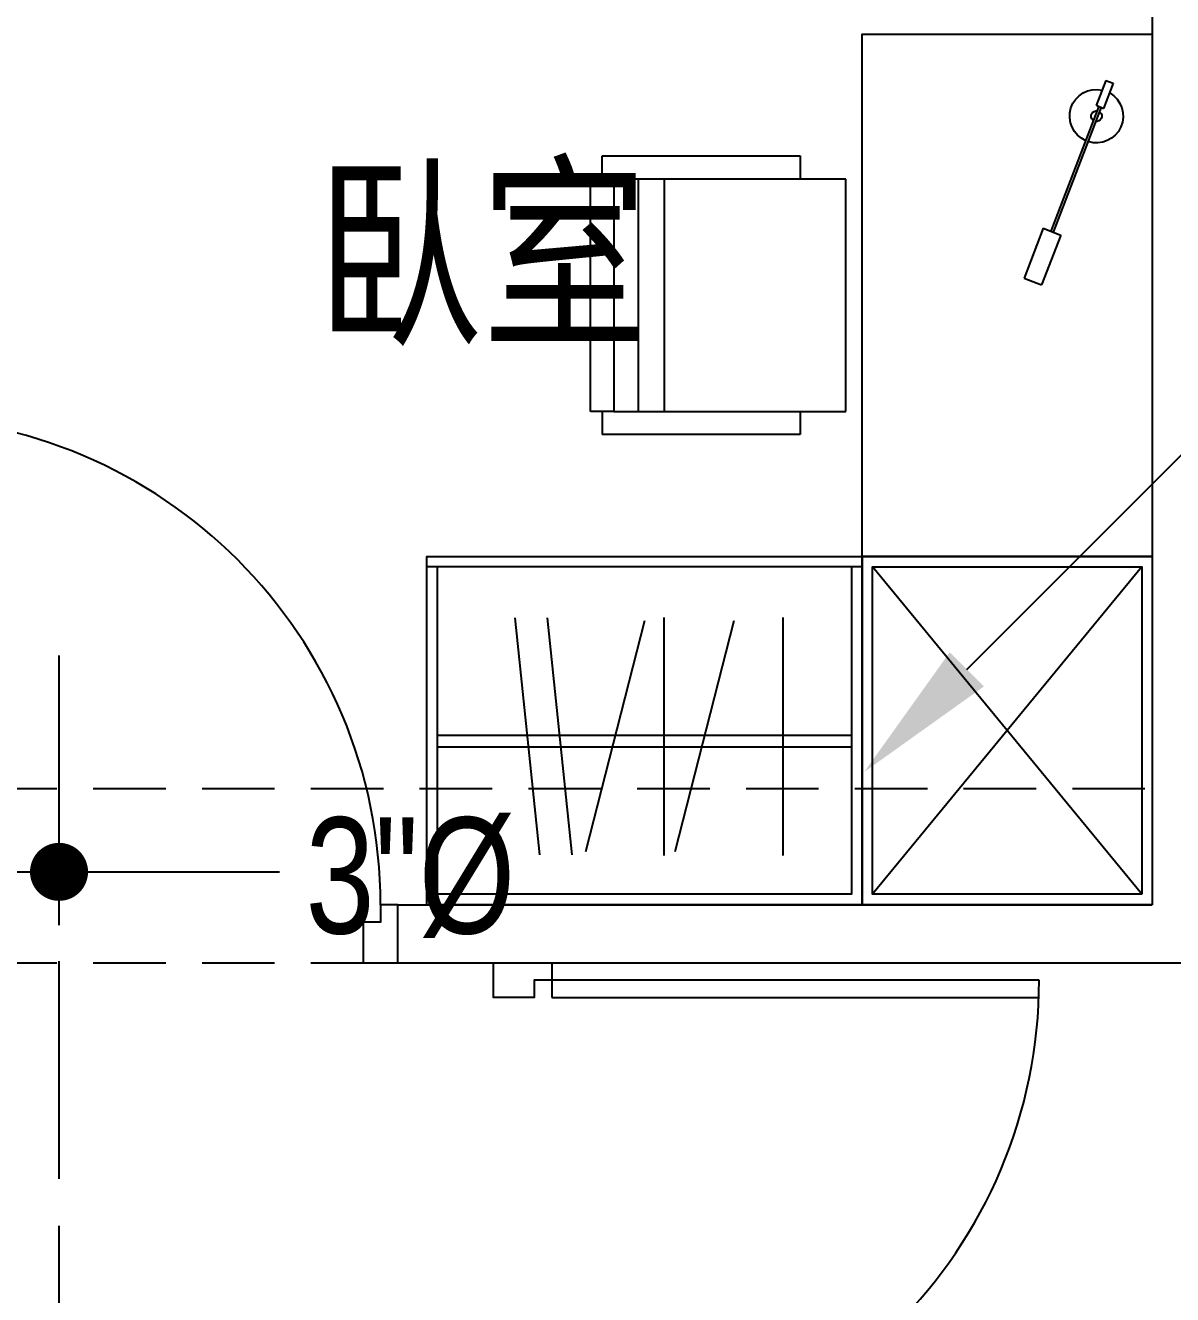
# Model space of a CAD drawing. Header units: millimetres. Extents: x 98197 to 106565, y 53890 to 60222.
# Drawn here: x 104231.2 to 104428.9, y 55333.4 to 55552.1 of the extents above; entities that cross this region are included whole.
import ezdxf

# ---------------------------------------------------------------- set-up
doc = ezdxf.new("R2010")
doc.units = ezdxf.units.MM
doc.header["$LTSCALE"] = 50
doc.header["$MEASUREMENT"] = 0
doc.linetypes.add('CENTER2', pattern=[1.125, 0.75, -0.125, 0.125, -0.125])
doc.linetypes.add('HIDDEN', pattern=[0.375, 0.25, -0.125])
doc.layers.get('0').update_dxf_attribs({"color": 8, "linetype": 'CONTINUOUS'})
for name, color, linetype in [('00', 7, 'HIDDEN'), ('35', 4, 'CENTER2'), ('36雨排水', 3, 'CONTINUOUS'), ('furniture', 55, 'CONTINUOUS')]:
    doc.layers.add(name, color=color, linetype=linetype)
doc.styles.add('CHINA', font='c2', dxfattribs={"bigfont": 'china'})
doc.styles.add('NOTHING', font='c2.shx', dxfattribs={"bigfont": 'china.shx'})

# ---------------------------------------------------------------- blocks, each defined once
blk = doc.blocks.new('1111111')
at = {"layer": '36雨排水', "linetype": 'Continuous'}
blk.add_line((4513.91, 3441.34), (4704.12, 3631.56), dxfattribs=at)
blk.add_solid([(4516.86, 3438.4), (4510.96, 3444.29), (4496.23, 3423.67)], dxfattribs=at)
blk = doc.blocks.new('*U41', base_point=(532774.96, 50158.06))
for p, q in [((532768.96, 50203.06), (532780.96, 50203.06)), ((532864.96, 50200.06), (532780.96, 50200.06)), ((532780.96, 50200.06), (532780.96, 50197.06)), ((532780.96, 50197.06), (532864.96, 50197.06)), ((532768.96, 50113.06), (532780.96, 50113.06))]:
    blk.add_line(p, q)
for points in [[(532780.96, 50203.06), (532780.96, 50200.06), (532777.96, 50200.06), (532777.96, 50197.06), (532770.96, 50197.06), (532770.96, 50203.06)], [(532780.96, 50113.06), (532780.96, 50116.06), (532777.96, 50116.06), (532777.96, 50119.06), (532770.96, 50119.06), (532770.96, 50113.06)]]:
    blk.add_lwpolyline(points)
blk.add_arc((532780.96, 50200.06), 84, 270, 360)
blk = doc.blocks.new('*U66', base_point=(71414.97, 1628.82))
for p, q in [((71372.97, 1717.82), (71372.97, 1633.82)), ((71375.97, 1633.82), (71375.97, 1717.82)), ((71369.97, 1623.82), (71369.97, 1633.82)), ((71372.97, 1633.82), (71375.97, 1633.82)), ((71459.97, 1623.82), (71459.97, 1633.82))]:
    blk.add_line(p, q)
for points in [[(71369.97, 1633.82), (71372.97, 1633.82), (71372.97, 1630.82), (71375.97, 1630.82), (71375.97, 1623.82), (71369.97, 1623.82)], [(71459.97, 1633.82), (71456.97, 1633.82), (71456.97, 1630.82), (71453.97, 1630.82), (71453.97, 1623.82), (71459.97, 1623.82)]]:
    blk.add_lwpolyline(points)
blk.add_arc((71372.97, 1633.82), 84, 0, 90)
blk = doc.blocks.new('A$C3FEC6CE6')
at = {"layer": 'furniture'}
for p, q in [((-21.83, 31.02), (-13.22, 34.32)), ((-13.22, 34.32), (-12.07, 31.31)), ((-21.83, 31.02), (-20.67, 28)), ((-20.67, 28), (-12.07, 31.31)), ((-42.84, 21.46), (-21.33, 29.73)), ((-42.67, 21.03), (-21.16, 29.3)), ((-47.3, 20.24), (-43, 21.89)), ((-47.3, 20.24), (-46.81, 18.95)), ((-46.81, 18.95), (-42.46, 20.62)), ((-43.06, 21.87), (-42.46, 20.62))]:
    blk.add_line(p, q, dxfattribs=at)
for radius, start, end in [(4.61, 23.1574, 192.3965), (4.61, 209.6671, 18.139), (0.922, 40.5009, 191.5459), (0.922, 220.5009, 11.5459)]:
    blk.add_arc((-41.15, 21.86), radius, start, end, dxfattribs=at)
blk = doc.blocks.new('A$C761B7897')
at = {"layer": 'furniture'}
for p, q in [((-22.05, 80.4), (-22.05, 84.4)), ((-22.05, 84.4), (17.95, 84.4)), ((17.95, 80.4), (17.95, 84.4)), ((-22.05, 82.4), (-26.05, 82.4)), ((-26.05, 80.4), (-26.05, 82.4)), ((17.95, 82.4), (21.95, 82.4)), ((21.95, 82.4), (21.95, 48.27)), ((-26.05, 48.27), (-26.05, 80.4)), ((17.95, 80.4), (-22.05, 80.4)), ((-22.05, 80.4), (-22.05, 40.4)), ((17.95, 40.4), (17.95, 80.4)), ((-22.05, 76.13), (17.95, 76.13)), ((-22.05, 71.63), (17.95, 71.63)), ((-22.05, 48.27), (-26.05, 48.27)), ((21.95, 48.27), (17.95, 48.27)), ((-22.05, 40.4), (17.95, 40.4))]:
    blk.add_line(p, q, dxfattribs=at)
blk = doc.blocks.new('A$C62E31E07')
at = {"layer": 'furniture'}
for p, q in [((-41.82, 24.2), (-41.82, 95.6)), ((-39.82, 24.2), (-39.82, 95.6)), ((-62.13, 83.73), (-21.12, 83.73)), ((-61.51, 75.3), (-21.73, 65.1)), ((-62.13, 63.24), (-21.12, 63.24)), ((-61.51, 59.92), (-21.73, 49.72)), ((-62.02, 43.13), (-21.22, 47.37)), ((-62.02, 37.56), (-21.22, 41.8))]:
    blk.add_line(p, q, dxfattribs=at)
for points in [[(-72.62, 52.4), (-72.62, 97.4), (-70.82, 97.4)], [(-70.82, 97.4), (-12.62, 97.4), (-12.62, 22.4), (-70.82, 22.4)], [(-70.82, 97.4), (-70.82, 52.4)], [(-70.82, 95.6), (-14.42, 95.6), (-14.42, 24.2), (-70.82, 24.2)], [(-70.82, 52.4), (-70.82, 22.4), (-72.62, 22.4), (-72.62, 52.4)]]:
    blk.add_lwpolyline(points, dxfattribs=at)

msp = doc.modelspace()

# ---------------------------------------------------------------- linework, layer by layer
for p, q in [((104425.357, 55655.566), (104425.357, 55400.566)), ((104295.357, 55400.566), (104425.357, 55400.566)), ((104295.357, 55390.566), (104435.357, 55390.566))]:
    msp.add_line(p, q)
for points in [[(104375.357, 55460.566), (104375.357, 55550.566), (104425.357, 55550.566), (104425.357, 55460.566), (104375.357, 55460.566)], [(104425.357, 55400.566), (104375.357, 55400.566), (104375.357, 55460.566), (104425.357, 55460.566), (104425.357, 55400.566)], [(104423.557, 55458.766), (104377.157, 55402.366)], [(104423.557, 55402.366), (104377.157, 55458.766)]]:
    msp.add_lwpolyline(points)
msp.add_lwpolyline([(104423.557, 55402.366), (104377.157, 55402.366), (104377.157, 55458.766), (104423.557, 55458.766)], close=True)
at = {"layer": '00'}
for p, q in [((104055.357, 55420.566), (104572.857, 55420.566)), ((104055.357, 55390.566), (104572.857, 55390.566))]:
    msp.add_line(p, q, dxfattribs=at)
at = {"layer": '35'}
for p, q in [((104236.958, 55353.316), (104236.958, 55443.511)), ((104236.958, 55255.018), (104236.958, 55345.212))]:
    msp.add_line(p, q, dxfattribs=at)
at = {"layer": '35', "color": 1, "linetype": 'Continuous'}
msp.add_line((104224.958, 55406.227), (104274.958, 55406.227), dxfattribs=at)
at = {"layer": '35', "color": 1, "linetype": 'Continuous', "const_width": 5}
msp.add_lwpolyline([(104234.458, 55406.227, -1), (104239.458, 55406.227, -1)], format="xyb", close=True, dxfattribs=at)

# ---------------------------------------------------------------- block references
at = {"xscale": -1, "rotation": 89.99999999999993}
msp.add_blockref('A$C3FEC6CE6', (104437.6, 55495.281), dxfattribs=at)
for name, p, rotation in [('A$C761B7897', (104412.943, 55507.62), 89.99999999999999), ('A$C62E31E07', (104277.954, 55387.945), 270)]:
    msp.add_blockref(name, p, dxfattribs=dict(rotation=rotation))
for name, p in [('*U66', (104250.357, 55395.566)), ('*U41', (104315.857, 55345.566))]:
    msp.add_blockref(name, p)
at = {"layer": '36雨排水', "linetype": 'Continuous'}
msp.add_blockref('1111111', (99879.494, 51999.768), dxfattribs=at)

# ---------------------------------------------------------------- texts
at = {"style": 'NOTHING'}
msp.add_text('臥室', height=30, dxfattribs=at).set_placement((104281.296, 55496.699))
at = {"layer": '35', "color": 1, "linetype": 'Continuous', "style": 'CHINA', "width": 0.8}
msp.add_text('3"%%C', height=20, dxfattribs=at).set_placement((104279.442, 55395.607))

doc.saveas('drawing.dxf')
